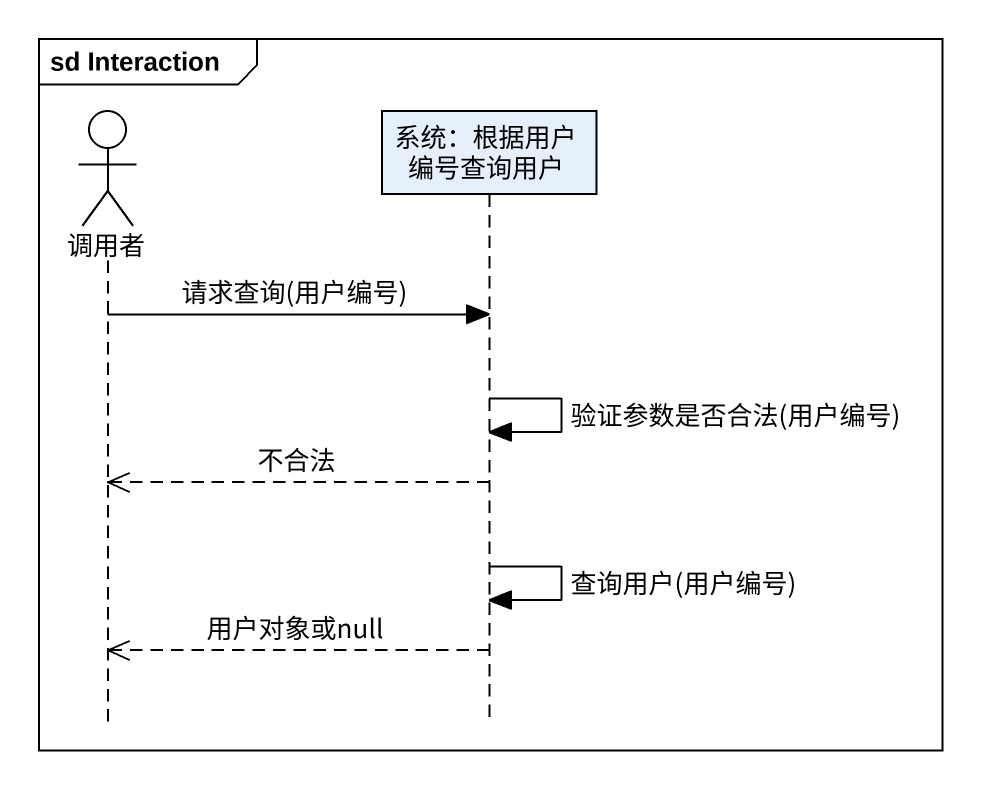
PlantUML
@startuml
mainframe sd Interaction
hide footbox
actor 调用者
participant "系统：根据用户编号查询用户" as 系统_根据用户编号查询用户

调用者 -> 系统_根据用户编号查询用户 : 请求查询(用户编号)
系统_根据用户编号查询用户 -> 系统_根据用户编号查询用户 : 验证参数是否合法(用户编号)
系统_根据用户编号查询用户 -->> 调用者 : 不合法
系统_根据用户编号查询用户 -> 系统_根据用户编号查询用户 : 查询用户(用户编号)
系统_根据用户编号查询用户 -->> 调用者 : 用户对象或null
@enduml
